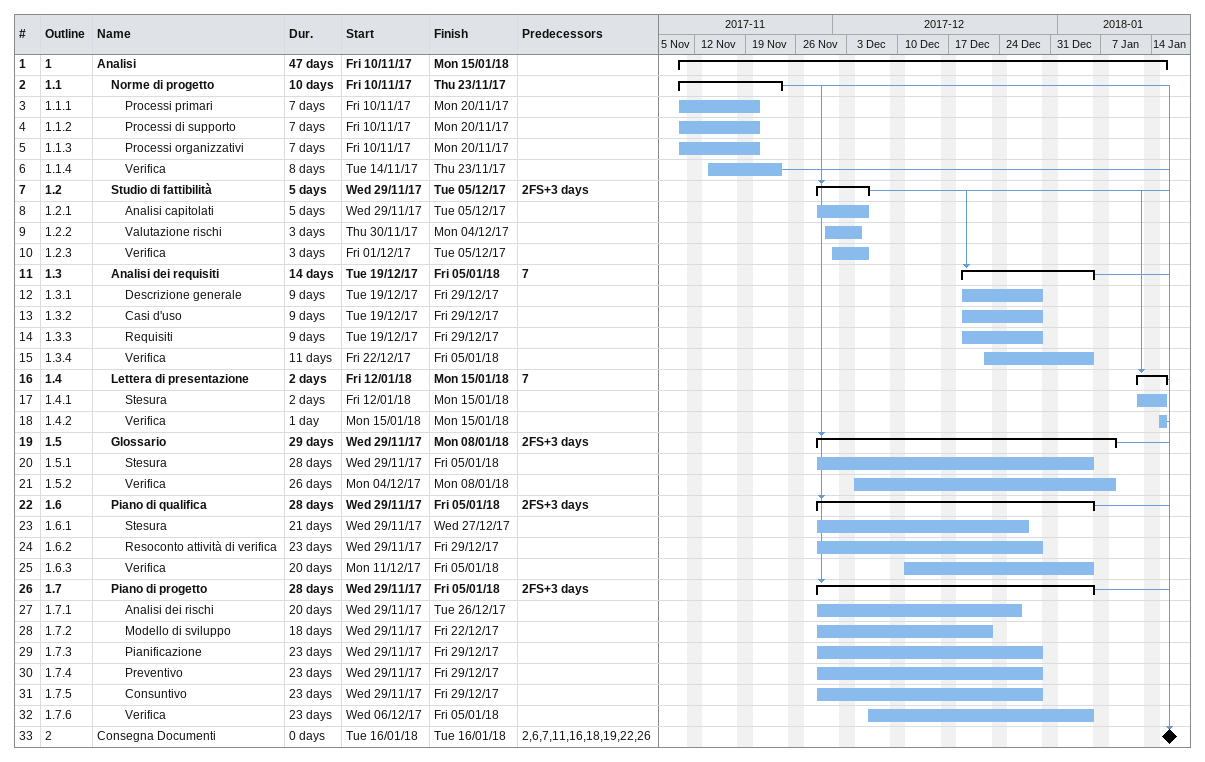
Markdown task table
| ID | WBS | Task | Duration | Start | Finish | Predecessors |
|---|---|---|---|---|---|---|
| 1 | 1 | **Analisi** | 47d | 2017-11-10 | 2018-01-15 |  |
| 2 | 1.1 | **Norme di progetto** | 10d | 2017-11-10 | 2017-11-23 |  |
| 3 | 1.1.1 | Processi primari | 7d | 2017-11-10 | 2017-11-20 |  |
| 4 | 1.1.2 | Processi di supporto | 7d | 2017-11-10 | 2017-11-20 |  |
| 5 | 1.1.3 | Processi organizzativi | 7d | 2017-11-10 | 2017-11-20 |  |
| 6 | 1.1.4 | Verifica | 8d | 2017-11-14 | 2017-11-23 |  |
| 7 | 1.2 | **Studio di fattibilità** | 5d | 2017-11-29 | 2017-12-05 | 2FS+3d |
| 8 | 1.2.1 | Analisi capitolati | 5d | 2017-11-29 | 2017-12-05 |  |
| 9 | 1.2.2 | Valutazione rischi | 3d | 2017-11-30 | 2017-12-04 |  |
| 10 | 1.2.3 | Verifica | 3d | 2017-12-01 | 2017-12-05 |  |
| 11 | 1.3 | **Analisi dei requisiti** | 14d | 2017-12-19 | 2018-01-05 | 7 |
| 12 | 1.3.1 | Descrizione generale | 9d | 2017-12-19 | 2017-12-29 |  |
| 13 | 1.3.2 | Casi d'uso | 9d | 2017-12-19 | 2017-12-29 |  |
| 14 | 1.3.3 | Requisiti | 9d | 2017-12-19 | 2017-12-29 |  |
| 15 | 1.3.4 | Verifica | 11d | 2017-12-22 | 2018-01-05 |  |
| 16 | 1.4 | **Lettera di presentazione** | 2d | 2018-01-12 | 2018-01-15 | 7 |
| 17 | 1.4.1 | Stesura | 2d | 2018-01-12 | 2018-01-15 |  |
| 18 | 1.4.2 | Verifica | 1d | 2018-01-15 | 2018-01-15 |  |
| 19 | 1.5 | **Glossario** | 29d | 2017-11-29 | 2018-01-08 | 2FS+3d |
| 20 | 1.5.1 | Stesura | 28d | 2017-11-29 | 2018-01-05 |  |
| 21 | 1.5.2 | Verifica | 26d | 2017-12-04 | 2018-01-08 |  |
| 22 | 1.6 | **Piano di qualifica** | 28d | 2017-11-29 | 2018-01-05 | 2FS+3d |
| 23 | 1.6.1 | Stesura | 21d | 2017-11-29 | 2017-12-27 |  |
| 24 | 1.6.2 | Resoconto attività di verifica | 23d | 2017-11-29 | 2017-12-29 |  |
| 25 | 1.6.3 | Verifica | 20d | 2017-12-11 | 2018-01-05 |  |
| 26 | 1.7 | **Piano di progetto** | 28d | 2017-11-29 | 2018-01-05 | 2FS+3d |
| 27 | 1.7.1 | Analisi dei rischi | 20d | 2017-11-29 | 2017-12-26 |  |
| 28 | 1.7.2 | Modello di sviluppo | 18d | 2017-11-29 | 2017-12-22 |  |
| 29 | 1.7.3 | Pianificazione | 23d | 2017-11-29 | 2017-12-29 |  |
| 30 | 1.7.4 | Preventivo | 23d | 2017-11-29 | 2017-12-29 |  |
| 31 | 1.7.5 | Consuntivo | 23d | 2017-11-29 | 2017-12-29 |  |
| 32 | 1.7.6 | Verifica | 23d | 2017-12-06 | 2018-01-05 |  |
| 33 | 2 | Consegna Documenti | 0d | 2018-01-16 | 2018-01-16 | 2, 6, 7, 11, 16, 18, 19, 22, 26 |
